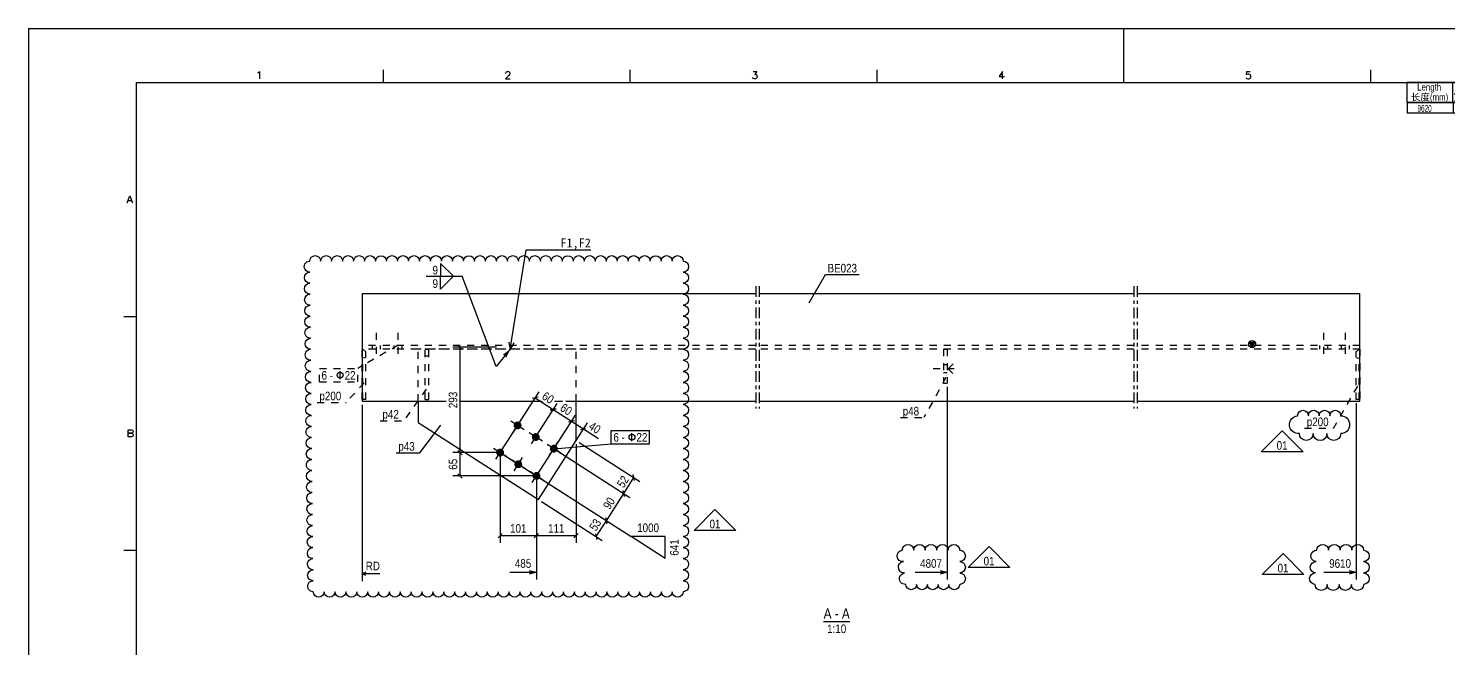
# Model space of a CAD drawing. Header units: millimetres. Extents: x -74 to 521, y -177 to 244.
# Drawn here: x -74 to 321.6, y 71.6 to 244.2 of the extents above; entities that cross this region are included whole.
import ezdxf

# ---------------------------------------------------------------- set-up
doc = ezdxf.new("R2010")
doc.units = ezdxf.units.MM
doc.linetypes.add('DXK_LINE_DOT2', pattern=[3.9198, 1.9599, -1.9599])
doc.linetypes.add('DXK_LINE_DOT3', pattern=[5.9187, 2.979, -0.9799, 0.9799, -0.9799])
doc.layers.add('WELD_LABELS', color=5, linetype='Continuous')
doc.styles.add('Arial Narrow', font='ARIALN.TTF', dxfattribs={"height": 0.2})

# ---------------------------------------------------------------- blocks, each defined once
blk = doc.blocks.new('Unknown-251777438-5465')
at = {"color": 7, "linetype": 'Continuous'}
for p, q in [((-73.96, 244.18), (521.04, 244.18)), ((-73.96, 244.18), (-73.96, -176.53)), ((231.05, 244.18), (231.05, 229.16)), ((-10.03, 231.8), (-9.84, 231.9)), ((-9.84, 231.9), (-9.56, 232.19)), ((-9.56, 232.19), (-9.56, 230.18)), ((24.82, 232.66), (24.82, 229.16)), ((59.87, 231.11), (58.92, 230.16)), ((58.92, 230.16), (60.24, 230.16)), ((59.01, 231.78), (59.11, 231.97)), ((59.01, 231.68), (59.01, 231.78)), ((59.11, 231.97), (59.2, 232.07)), ((59.2, 232.07), (59.39, 232.16)), ((59.39, 232.16), (59.77, 232.16)), ((59.77, 232.16), (59.96, 232.07)), ((60.05, 231.4), (59.87, 231.11)), ((59.96, 232.07), (60.05, 231.97)), ((60.05, 231.97), (60.15, 231.78)), ((60.15, 231.59), (60.05, 231.4)), ((60.15, 231.78), (60.15, 231.59)), ((93.56, 232.66), (93.56, 229.16)), ((127.75, 230.35), (127.65, 230.54)), ((127.85, 230.25), (127.75, 230.35)), ((127.85, 232.16), (128.9, 232.16)), ((128.13, 230.16), (127.85, 230.25)), ((128.42, 230.16), (128.13, 230.16)), ((128.9, 232.16), (128.32, 231.4)), ((128.32, 231.4), (128.61, 231.4)), ((128.71, 230.25), (128.42, 230.16)), ((128.61, 231.4), (128.8, 231.3)), ((128.9, 230.44), (128.71, 230.25)), ((128.8, 231.3), (128.9, 231.21)), ((128.9, 231.21), (128.99, 230.92)), ((128.99, 230.73), (128.9, 230.44)), ((128.99, 230.92), (128.99, 230.73)), ((162.31, 232.66), (162.31, 229.16)), ((197.36, 232.16), (196.4, 230.83)), ((196.4, 230.83), (197.83, 230.83)), ((197.36, 230.16), (197.36, 232.16)), ((265.14, 230.54), (265.24, 230.35)), ((265.24, 231.3), (265.33, 232.16)), ((265.33, 231.4), (265.24, 231.3)), ((265.24, 230.35), (265.33, 230.25)), ((265.33, 232.16), (266.28, 232.16)), ((265.61, 231.49), (265.33, 231.4)), ((265.33, 230.25), (265.61, 230.16)), ((265.9, 231.49), (265.61, 231.49)), ((265.61, 230.16), (265.9, 230.16)), ((266.18, 231.4), (265.9, 231.49)), ((265.9, 230.16), (266.18, 230.25)), ((266.37, 231.21), (266.18, 231.4)), ((266.18, 230.25), (266.37, 230.44)), ((266.47, 230.92), (266.37, 231.21)), ((266.37, 230.44), (266.47, 230.73)), ((266.47, 230.73), (266.47, 230.92)), ((299.8, 232.66), (299.8, 229.16)), ((-43.92, 229.16), (506.01, 229.16)), ((-43.92, 229.16), (-43.92, -161.5)), ((-46.46, 195.6), (-45.7, 197.61)), ((-46.18, 196.27), (-45.22, 196.27)), ((-45.7, 197.61), (-44.93, 195.6)), ((-47.42, 164.04), (-43.92, 164.04)), ((-46.15, 130.49), (-46.15, 132.49)), ((-46.15, 132.49), (-45.29, 132.49)), ((-45.29, 131.54), (-46.15, 131.54)), ((-46.15, 131.54), (-45.29, 131.54)), ((-45.29, 132.49), (-45.01, 132.4)), ((-45.01, 131.63), (-45.29, 131.54)), ((-45.29, 131.54), (-45.01, 131.44)), ((-45.01, 130.58), (-45.29, 130.49)), ((-45.01, 132.4), (-44.91, 132.3)), ((-44.91, 131.73), (-45.01, 131.63)), ((-45.01, 131.44), (-44.91, 131.35)), ((-44.91, 130.68), (-45.01, 130.58)), ((-44.91, 132.3), (-44.82, 132.11)), ((-44.82, 131.92), (-44.91, 131.73)), ((-44.91, 131.35), (-44.82, 131.16)), ((-44.82, 130.87), (-44.91, 130.68)), ((-44.82, 132.11), (-44.82, 131.92)), ((-44.82, 131.16), (-44.82, 130.87)), ((-45.29, 130.49), (-46.15, 130.49)), ((-47.42, 98.94), (-43.92, 98.94))]:
    blk.add_line(p, q, dxfattribs=at)
blk = doc.blocks.new('Unknown-251777438-11 - 2145')
at = {"color": 6, "linetype": 'Continuous'}
blk.add_line((147.51, 79.15), (154.79, 79.15), dxfattribs=at)
at = {"color": 0, "linetype": 'Continuous'}
blk.add_wipeout([(149.7, 79.9), (149.7, 82.9), (147.51, 82.9), (147.51, 79.9)], dxfattribs=at)
blk.add_wipeout([(151.7, 79.9), (151.7, 82.9), (150.6, 82.9), (150.6, 79.9)], dxfattribs=at)
blk.add_wipeout([(154.79, 79.9), (154.79, 82.9), (152.6, 82.9), (152.6, 79.9)], dxfattribs=at)
at = {"color": 6, "linetype": 'Continuous', "style": 'Arial Narrow'}
blk.add_text('-', height=2.86, dxfattribs=at).set_placement((150.6, 79.9))
at = {"color": 0, "linetype": 'Continuous'}
blk.add_wipeout([(153.82, 75.9), (153.82, 78.4), (148.48, 78.4), (148.48, 75.9)], dxfattribs=at)
at = {"color": 6, "linetype": 'Continuous', "style": 'Arial Narrow'}
for s, height, p in [('A', 2.86, (147.51, 79.9)), ('A', 2.86, (152.6, 79.9)), ('1:10', 2.386, (148.48, 75.9))]:
    blk.add_text(s, height=height, dxfattribs=at).set_placement(p)
blk = doc.blocks.new('Part-251777438-2146 - 2145')
at = {"color": 7, "linetype": 'DXK_LINE_DOT2'}
for p, q in [((180.92, 154.93), (180.92, 145.43)), ((180.92, 154.93), (181.92, 154.93)), ((181.92, 154.93), (181.92, 145.43)), ((180.92, 145.43), (181.92, 145.43))]:
    blk.add_line(p, q, dxfattribs=at)
at = {"color": 2, "linetype": 'Continuous'}
for q in [(183.62, 150.83), (183.52, 148.13)]:
    blk.add_line((182.22, 149.43), q, dxfattribs=at)
blk = doc.blocks.new('Part-251777438-2151 - 2145')
at = {"linetype": 'Continuous'}
blk.add_hatch(color=2, dxfattribs=at).paths.add_polyline_path([(266.82, 155.43), (266.02, 156.83), (267.62, 156.83)])
at = {"color": 2, "linetype": 'Continuous'}
for p, q in [((19, 170.43), (19, 140.43)), ((19, 170.43), (128.58, 170.43)), ((129.58, 170.43), (233.86, 170.43)), ((234.86, 170.43), (296.82, 170.43)), ((296.82, 140.43), (296.82, 170.43)), ((266.82, 155.43), (266.02, 156.83)), ((266.02, 156.83), (267.62, 156.83)), ((267.62, 156.83), (266.82, 155.43)), ((19, 140.43), (128.58, 140.43)), ((129.58, 140.43), (233.86, 140.43)), ((234.86, 140.43), (296.82, 140.43))]:
    blk.add_line(p, q, dxfattribs=at)
at = {"color": 4, "linetype": 'DXK_LINE_DOT3'}
for p, q in [((128.58, 172.44), (128.58, 138.43)), ((129.58, 172.44), (129.58, 138.43)), ((233.86, 172.44), (233.86, 138.43)), ((234.86, 172.44), (234.86, 138.43))]:
    blk.add_line(p, q, dxfattribs=at)
at = {"color": 7, "linetype": 'DXK_LINE_DOT2'}
for p, q in [((128.58, 155.93), (19, 155.93)), ((128.58, 154.93), (19, 154.93)), ((233.86, 155.93), (129.58, 155.93)), ((233.86, 154.93), (129.58, 154.93)), ((296.82, 155.93), (234.86, 155.93)), ((296.82, 154.93), (234.86, 154.93))]:
    blk.add_line(p, q, dxfattribs=at)
at = {"color": 2, "linetype": 'Continuous'}
blk.add_circle((266.82, 156.33), 1, dxfattribs=at)
blk = doc.blocks.new('Part-251777438-3555 - 2145')
at = {"color": 7, "linetype": 'DXK_LINE_DOT2'}
for p, q in [((78.58, 154.93), (34.56, 154.93)), ((34.56, 140.43), (34.56, 154.93)), ((78.58, 140.43), (78.58, 154.93))]:
    blk.add_line(p, q, dxfattribs=at)
at = {"color": 2, "linetype": 'Continuous'}
for p, q in [((34.56, 140.43), (34.56, 134.53)), ((78.58, 129.49), (78.58, 140.43)), ((34.56, 134.53), (68.06, 113.07)), ((68.06, 113.07), (78.58, 129.49))]:
    blk.add_line(p, q, dxfattribs=at)
blk = doc.blocks.new('Bolt-251777438-2152 - 2145')
at = {"color": 3, "linetype": 'DXK_LINE_DOT2'}
for p, q in [((181.92, 150.53), (180.92, 150.53)), ((181.92, 150.53), (180.92, 150.53)), ((183.86, 149.43), (177.52, 149.43)), ((183.86, 149.43), (177.52, 149.43)), ((181.92, 148.33), (180.92, 148.33)), ((181.92, 148.33), (180.92, 148.33))]:
    blk.add_line(p, q, dxfattribs=at)
blk = doc.blocks.new('Part-251777438-3554 - 2145')
at = {"color": 7, "linetype": 'DXK_LINE_DOT2'}
for p, q in [((36.56, 140.93), (36.56, 154.93)), ((36.56, 154.93), (37.56, 154.93)), ((37.56, 140.93), (37.56, 154.93)), ((37.56, 152.93), (36.56, 152.93)), ((36.56, 140.93), (37.56, 140.93))]:
    blk.add_line(p, q, dxfattribs=at)
blk = doc.blocks.new('Part-251777438-3556 - 2145')
at = {"color": 7, "linetype": 'DXK_LINE_DOT2'}
for p, q in [((295.82, 154.13), (296.62, 154.93)), ((296.82, 154.93), (296.62, 154.93)), ((296.82, 154.93), (296.82, 140.93)), ((295.82, 140.93), (295.82, 154.13)), ((295.82, 152.58), (296.13, 152.48)), ((296.13, 152.48), (296.62, 152.43)), ((296.62, 140.93), (296.62, 152.43)), ((296.62, 152.43), (296.82, 152.43)), ((296.82, 140.93), (295.82, 140.93))]:
    blk.add_line(p, q, dxfattribs=at)
blk = doc.blocks.new('Part-251777438-3557 - 2145')
at = {"color": 7, "linetype": 'DXK_LINE_DOT2'}
for p, q in [((19.2, 154.93), (19, 154.93)), ((19, 140.93), (19, 154.93)), ((19.2, 154.93), (20, 154.13)), ((19.2, 152.43), (19, 152.43)), ((19.69, 152.48), (19.2, 152.43)), ((19.2, 140.93), (19.2, 152.43)), ((20, 152.58), (19.69, 152.48)), ((20, 140.93), (20, 154.13)), ((20, 140.93), (19, 140.93))]:
    blk.add_line(p, q, dxfattribs=at)
blk = doc.blocks.new('Bolt-251777438-3558 - 2145')
at = {"linetype": 'Continuous'}
for points in [[(61.68, 132.77, -1), (62.87, 134.62, -1)], [(66.73, 129.54, -1), (67.92, 131.39, -1)], [(56.82, 125.19, -1), (58.01, 127.05, -1)], [(71.78, 126.3, -1), (72.97, 128.15, -1)], [(61.88, 121.96, -1), (63.06, 123.81, -1)], [(66.93, 118.72, -1), (68.11, 120.57, -1)]]:
    blk.add_hatch(color=3, dxfattribs=at).paths.add_polyline_path(points)
at = {"color": 3, "linetype": 'Continuous'}
for p, q in [((64.12, 132.51), (60.42, 134.88)), ((61.09, 131.85), (63.46, 135.55)), ((69.18, 129.27), (65.47, 131.65)), ((66.14, 128.61), (68.51, 132.31)), ((59.27, 124.93), (55.56, 127.31)), ((56.23, 124.27), (58.6, 127.97)), ((74.23, 126.04), (70.52, 128.41)), ((71.19, 125.37), (73.56, 129.08)), ((64.32, 121.7), (60.62, 124.07)), ((61.28, 121.03), (63.66, 124.74)), ((69.37, 118.46), (65.67, 120.83)), ((66.33, 117.79), (68.71, 121.5))]:
    blk.add_line(p, q, dxfattribs=at)
blk = doc.blocks.new('Bolt-251777438-3559 - 2145')
at = {"color": 3, "linetype": 'DXK_LINE_DOT2'}
for p, q in [((286.82, 153.59), (286.82, 160.43)), ((286.82, 153.59), (286.82, 160.43)), ((286.82, 153.59), (286.82, 160.43)), ((292.82, 153.59), (292.82, 160.43)), ((292.82, 153.59), (292.82, 160.43)), ((292.82, 153.59), (292.82, 160.43)), ((285.72, 154.93), (285.72, 155.93)), ((285.72, 154.93), (285.72, 155.93)), ((285.72, 154.93), (285.72, 155.93)), ((287.92, 154.93), (287.92, 155.93)), ((287.92, 154.93), (287.92, 155.93)), ((287.92, 154.93), (287.92, 155.93)), ((291.72, 154.93), (291.72, 155.93)), ((291.72, 154.93), (291.72, 155.93)), ((291.72, 154.93), (291.72, 155.93)), ((293.92, 154.93), (293.92, 155.93)), ((293.92, 154.93), (293.92, 155.93)), ((293.92, 154.93), (293.92, 155.93))]:
    blk.add_line(p, q, dxfattribs=at)
blk = doc.blocks.new('Bolt-251777438-3560 - 2145')
at = {"color": 3, "linetype": 'DXK_LINE_DOT2'}
for p, q in [((23, 153.59), (23, 160.43)), ((23, 153.59), (23, 160.43)), ((23, 153.59), (23, 160.43)), ((29, 153.59), (29, 160.43)), ((29, 153.59), (29, 160.43)), ((29, 153.59), (29, 160.43)), ((21.9, 154.93), (21.9, 155.93)), ((21.9, 154.93), (21.9, 155.93)), ((21.9, 154.93), (21.9, 155.93)), ((24.1, 154.93), (24.1, 155.93)), ((24.1, 154.93), (24.1, 155.93)), ((24.1, 154.93), (24.1, 155.93)), ((27.9, 154.93), (27.9, 155.93)), ((27.9, 154.93), (27.9, 155.93)), ((27.9, 154.93), (27.9, 155.93)), ((30.1, 154.93), (30.1, 155.93)), ((30.1, 154.93), (30.1, 155.93)), ((30.1, 154.93), (30.1, 155.93))]:
    blk.add_line(p, q, dxfattribs=at)
blk = doc.blocks.new('Cloud-251777438-5080 - 2145')
at = {"color": 1, "linetype": 'Continuous'}
blk.add_lwpolyline([(4.37, 179.41, -1), (7.43, 179.41, -1), (10.49, 179.41, -1), (13.55, 179.41, -1), (16.61, 179.41, -1), (19.67, 179.41, -1), (22.73, 179.41, -1), (25.78, 179.41, -1), (28.84, 179.41, -1), (31.9, 179.41, -1), (34.96, 179.41, -1), (38.02, 179.41, -1), (41.08, 179.41, -1), (44.14, 179.41, -1), (47.2, 179.41, -1), (50.25, 179.41, -1), (53.31, 179.41, -1), (56.37, 179.41, -1), (59.43, 179.41, -1), (62.49, 179.41, -1), (65.55, 179.41, -1), (68.61, 179.41, -1), (71.67, 179.41, -1), (74.73, 179.41, -1), (77.78, 179.41, -1), (80.84, 179.41, -1), (83.9, 179.41, -1), (86.96, 179.41, -1), (90.02, 179.41, -1), (93.08, 179.41, -1), (96.14, 179.41, -1), (99.2, 179.41, -1), (102.25, 179.41, -1), (105.31, 179.41, -1), (108.37, 179.41, -1), (108.37, 176.34, -1), (108.37, 173.28, -1), (108.37, 170.21, -1), (108.37, 167.14, -1), (108.37, 164.08, -1), (108.37, 161.01, -1), (108.37, 157.94, -1), (108.37, 154.88, -1), (108.37, 151.81, -1), (108.37, 148.74, -1), (108.37, 145.68, -1), (108.37, 142.61, -1), (108.37, 139.54, -1), (108.37, 136.48, -1), (108.37, 133.41, -1), (108.37, 130.34, -1), (108.37, 127.28, -1), (108.37, 124.21, -1), (108.37, 121.14, -1), (108.37, 118.08, -1), (108.37, 115.01, -1), (108.37, 111.94, -1), (108.37, 108.88, -1), (108.37, 105.81, -1), (108.37, 102.74, -1), (108.37, 99.68, -1), (108.37, 96.61, -1), (108.37, 93.54, -1), (108.37, 90.48, -1), (108.37, 87.41, -1), (105.34, 87.41, -1), (102.31, 87.41, -1), (99.28, 87.41, -1), (96.25, 87.41, -1), (93.23, 87.41, -1), (90.2, 87.41, -1), (87.17, 87.41, -1), (84.14, 87.41, -1), (81.11, 87.41, -1), (78.08, 87.41, -1), (75.05, 87.41, -1), (72.02, 87.41, -1), (68.99, 87.41, -1), (65.96, 87.41, -1), (62.93, 87.41, -1), (59.9, 87.41, -1), (56.87, 87.41, -1), (53.84, 87.41, -1), (50.81, 87.41, -1), (47.78, 87.41, -1), (44.75, 87.41, -1), (41.73, 87.41, -1), (38.7, 87.41, -1), (35.67, 87.41, -1), (32.64, 87.41, -1), (29.61, 87.41, -1), (26.58, 87.41, -1), (23.55, 87.41, -1), (20.52, 87.41, -1), (17.49, 87.41, -1), (14.46, 87.41, -1), (11.43, 87.41, -1), (8.4, 87.41, -1), (5.37, 87.41, -1), (5.34, 90.48, -1), (5.31, 93.54, -1), (5.27, 96.61, -1), (5.24, 99.68, -1), (5.21, 102.74, -1), (5.17, 105.81, -1), (5.14, 108.88, -1), (5.11, 111.94, -1), (5.07, 115.01, -1), (5.04, 118.08, -1), (5.01, 121.14, -1), (4.97, 124.21, -1), (4.94, 127.28, -1), (4.91, 130.34, -1), (4.87, 133.41, -1), (4.84, 136.48, -1), (4.81, 139.54, -1), (4.77, 142.61, -1), (4.74, 145.68, -1), (4.71, 148.74, -1), (4.67, 151.81, -1), (4.64, 154.88, -1), (4.61, 157.94, -1), (4.57, 161.01, -1), (4.54, 164.08, -1), (4.51, 167.14, -1), (4.47, 170.21, -1), (4.44, 173.28, -1), (4.41, 176.34, -1), (4.37, 179.41)], format="xyb", close=True, dxfattribs=at)
blk = doc.blocks.new('Cloud-251777438-5087 - 2145')
at = {"color": 1, "linetype": 'Continuous'}
blk.add_lwpolyline([(169.39, 98.96, -1), (172.59, 98.96, -1), (175.79, 98.96, -1), (178.99, 98.96, -1), (182.19, 98.96, -1), (185.39, 98.96, -1), (185.39, 95.79, -1), (185.39, 92.63, -1), (185.39, 89.46, -1), (182.39, 89.46, -1), (179.39, 89.46, -1), (176.39, 89.46, -1), (173.39, 89.46, -1), (170.39, 89.46, -1), (170.06, 92.63, -1), (169.73, 95.79, -1), (169.39, 98.96)], format="xyb", close=True, dxfattribs=at)
blk = doc.blocks.new('Cloud-251777438-5093 - 2145')
at = {"color": 1, "linetype": 'Continuous'}
blk.add_lwpolyline([(279.5, 136.4, -1), (282.5, 136.4, -1), (285.5, 136.4, -1), (288.5, 136.4, -1), (291.5, 136.4, -1), (291.5, 131.4, -1), (287.67, 131.4, -1), (283.83, 131.4, -1), (280, 131.4, -1), (279.5, 136.4)], format="xyb", close=True, dxfattribs=at)
blk = doc.blocks.new('Cloud-251777438-5097 - 2145')
at = {"color": 1, "linetype": 'Continuous'}
blk.add_lwpolyline([(284.86, 98.95, -1), (288.11, 98.95, -1), (291.36, 98.95, -1), (294.61, 98.95, -1), (297.86, 98.95, -1), (297.86, 95.78, -1), (297.86, 92.62, -1), (297.86, 89.45, -1), (294.49, 89.45, -1), (291.11, 89.45, -1), (287.74, 89.45, -1), (284.36, 89.45, -1), (284.53, 92.62, -1), (284.7, 95.78, -1), (284.86, 98.95)], format="xyb", close=True, dxfattribs=at)
blk = doc.blocks.new('StraightDimension-251777438-4219 - 2145')
at = {"color": 7, "linetype": 'Continuous'}
for p, q in [((68.36, 119.11), (88.67, 106.1)), ((68.9, 112.53), (85.84, 101.67)), ((84.16, 102.75), (86.99, 107.17)), ((87.17, 106.35), (86.81, 108)), ((83.98, 103.58), (84.34, 101.92))]:
    blk.add_line(p, q, dxfattribs=at)
at = {"color": 0}
blk.add_wipeout([(86.41, 106.83), (83.47, 108.72), (81.28, 105.31), (84.23, 103.42)], dxfattribs=at)
at = {"color": 4, "style": 'Arial Narrow'}
blk.add_text('53', height=2.386, rotation=57.3531, dxfattribs=at).set_placement((84.08, 104.11))
blk = doc.blocks.new('StraightDimension-251777438-4062 - 2145')
at = {"color": 7, "linetype": 'Continuous'}
for p, q in [((78.58, 128.49), (78.58, 101.03)), ((67.52, 118.65), (67.52, 101.03)), ((68.12, 103.63), (66.92, 102.43)), ((67.52, 103.03), (78.58, 103.03)), ((77.98, 102.43), (79.18, 103.63))]:
    blk.add_line(p, q, dxfattribs=at)
at = {"color": 0}
blk.add_wipeout([(75.83, 103.33), (75.83, 106.83), (70.26, 106.83), (70.26, 103.33)], dxfattribs=at)
at = {"color": 4, "style": 'Arial Narrow'}
blk.add_text('111', height=2.386, dxfattribs=at).set_placement((70.76, 103.83))
blk = doc.blocks.new('StraightDimension-251777438-4082 - 2145')
at = {"color": 7, "linetype": 'Continuous'}
for p, q in [((46.87, 125.52), (45.67, 126.72)), ((56.42, 126.12), (44.22, 126.12)), ((46.27, 119.65), (46.27, 126.12)), ((66.52, 119.65), (44.22, 119.65)), ((45.67, 120.25), (46.87, 119.05))]:
    blk.add_line(p, q, dxfattribs=at)
at = {"color": 0}
blk.add_wipeout([(45.97, 124.91), (42.47, 124.91), (42.47, 120.86), (45.97, 120.86)], dxfattribs=at)
at = {"color": 4, "style": 'Arial Narrow'}
blk.add_text('65', height=2.386, rotation=90.0002, dxfattribs=at).set_placement((45.47, 121.36))
blk = doc.blocks.new('StraightDimension-251777438-4122 - 2145')
at = {"color": 7, "linetype": 'Continuous'}
for p, q in [((67.86, 131.3), (73.32, 139.82)), ((68.06, 120.49), (78.37, 136.58)), ((73.04, 138.27), (71.38, 137.91)), ((72.21, 138.09), (77.26, 134.85)), ((76.44, 134.67), (78.09, 135.04))]:
    blk.add_line(p, q, dxfattribs=at)
at = {"color": 0}
blk.add_wipeout([(76.6, 135.63), (78.49, 138.58), (75.08, 140.76), (73.2, 137.82)], dxfattribs=at)
at = {"color": 4, "style": 'Arial Narrow'}
blk.add_text('60', height=2.386, rotation=-32.6471, dxfattribs=at).set_placement((73.89, 137.97))
blk = doc.blocks.new('StraightDimension-251777438-3985 - 2145')
at = {"color": 7, "linetype": 'Continuous'}
for p, q in [((67.52, 118.65), (67.52, 90.83)), ((60.08, 92.83), (67.52, 92.83)), ((65.52, 93.33), (67.52, 92.83)), ((67.52, 92.83), (65.52, 92.33))]:
    blk.add_line(p, q, dxfattribs=at)
at = {"color": 0, "linetype": 'Continuous'}
blk.add_wipeout([(24.45, 92.88), (24.45, 96.38), (19.49, 96.38), (19.49, 92.88)], dxfattribs=at)
at = {"color": 7, "linetype": 'Continuous'}
for p, q in [((19, 139.43), (19, 90.38)), ((20, 92.88), (19, 92.38)), ((20, 91.88), (19, 92.38)), ((23.95, 92.38), (19, 92.38))]:
    blk.add_line(p, q, dxfattribs=at)
at = {"color": 4, "linetype": 'Continuous', "style": 'Arial Narrow'}
blk.add_text('RD', height=2.386, dxfattribs=at).set_placement((19.99, 93.38))
at = {"color": 0}
blk.add_wipeout([(66.58, 93.58), (66.58, 97.08), (61.01, 97.08), (61.01, 93.58)], dxfattribs=at)
at = {"color": 4, "style": 'Arial Narrow'}
blk.add_text('485', height=2.386, dxfattribs=at).set_placement((61.51, 94.08))
blk = doc.blocks.new('StraightDimension-251777438-3983 - 2145')
at = {"color": 7, "linetype": 'Continuous'}
for p, q in [((295.82, 139.93), (295.82, 90.83)), ((286.85, 92.83), (295.82, 92.83)), ((293.82, 93.33), (295.82, 92.83)), ((295.82, 92.83), (293.82, 92.33))]:
    blk.add_line(p, q, dxfattribs=at)
at = {"color": 0}
blk.add_wipeout([(294.88, 93.58), (294.88, 97.08), (287.79, 97.08), (287.79, 93.58)], dxfattribs=at)
at = {"color": 4, "style": 'Arial Narrow'}
blk.add_text('9610', height=2.386, dxfattribs=at).set_placement((288.29, 94.08))
blk = doc.blocks.new('AngleDimension-251777438-4245 - 2145')
at = {"color": 7, "linetype": 'Continuous'}
for p, q in [((58.26, 125.58), (93.89, 102.76)), ((103.36, 102.76), (93.89, 102.76)), ((103.36, 96.69), (93.89, 102.76)), ((103.36, 96.69), (103.36, 102.76))]:
    blk.add_line(p, q, dxfattribs=at)
at = {"color": 0}
blk.add_wipeout([(107.61, 102.51), (104.11, 102.51), (104.11, 96.94), (107.61, 96.94)], dxfattribs=at)
at = {"color": 4, "style": 'Arial Narrow'}
blk.add_text('641', height=2.386, rotation=90.0002, dxfattribs=at).set_placement((107.11, 97.44))
at = {"color": 0}
blk.add_wipeout([(102.17, 103.51), (102.17, 107.01), (95.08, 107.01), (95.08, 103.51)], dxfattribs=at)
at = {"color": 4, "style": 'Arial Narrow'}
blk.add_text('1000', height=2.386, dxfattribs=at).set_placement((95.58, 104.01))
blk = doc.blocks.new('StraightDimension-251777438-3984 - 2145')
at = {"color": 7, "linetype": 'Continuous'}
for p, q in [((181.92, 144.43), (181.92, 90.83)), ((172.95, 92.83), (181.92, 92.83)), ((179.92, 93.33), (181.92, 92.83)), ((181.92, 92.83), (179.92, 92.33))]:
    blk.add_line(p, q, dxfattribs=at)
at = {"color": 0}
blk.add_wipeout([(180.98, 93.58), (180.98, 97.08), (173.88, 97.08), (173.88, 93.58)], dxfattribs=at)
at = {"color": 4, "style": 'Arial Narrow'}
blk.add_text('4807', height=2.386, dxfattribs=at).set_placement((174.38, 94.08))
blk = doc.blocks.new('StraightDimension-251777438-4063 - 2145')
at = {"color": 7, "linetype": 'Continuous'}
for p, q in [((57.42, 125.12), (57.42, 101.03)), ((67.52, 118.65), (67.52, 101.03)), ((58.02, 103.63), (56.82, 102.43)), ((57.42, 103.03), (67.52, 103.03)), ((66.92, 102.43), (68.12, 103.63))]:
    blk.add_line(p, q, dxfattribs=at)
at = {"color": 0}
blk.add_wipeout([(65.25, 103.33), (65.25, 106.83), (59.68, 106.83), (59.68, 103.33)], dxfattribs=at)
at = {"color": 4, "style": 'Arial Narrow'}
blk.add_text('101', height=2.386, dxfattribs=at).set_placement((60.18, 103.83))
blk = doc.blocks.new('StraightDimension-251777438-4081 - 2145')
at = {"color": 7, "linetype": 'Continuous'}
for p, q in [((56.42, 155.43), (44.22, 155.43)), ((46.87, 154.83), (45.67, 156.03)), ((46.27, 126.12), (46.27, 155.43)), ((45.67, 126.72), (46.87, 125.52)), ((56.42, 126.12), (44.22, 126.12))]:
    blk.add_line(p, q, dxfattribs=at)
at = {"color": 0}
blk.add_wipeout([(45.97, 143.56), (42.47, 143.56), (42.47, 137.99), (45.97, 137.99)], dxfattribs=at)
at = {"color": 4, "style": 'Arial Narrow'}
blk.add_text('293', height=2.386, rotation=90.0002, dxfattribs=at).set_placement((45.47, 138.49))
blk = doc.blocks.new('StraightDimension-251777438-4121 - 2145')
at = {"color": 7, "linetype": 'Continuous'}
for p, q in [((68.06, 120.49), (78.37, 136.58)), ((76.44, 134.67), (78.09, 135.04)), ((77.26, 134.85), (80.63, 132.7)), ((76.28, 125.91), (81.74, 134.42)), ((81.46, 132.88), (79.8, 132.51))]:
    blk.add_line(p, q, dxfattribs=at)
at = {"color": 0}
blk.add_wipeout([(84.57, 130.53), (86.46, 133.48), (83.05, 135.66), (81.16, 132.71)], dxfattribs=at)
at = {"color": 7, "linetype": 'Continuous'}
blk.add_line((80.63, 132.7), (84.78, 130.04), dxfattribs=at)
blk.add_line((80.63, 132.7), (84.78, 130.04), dxfattribs=at)
at = {"color": 4, "style": 'Arial Narrow'}
blk.add_text('40', height=2.386, rotation=-32.6471, dxfattribs=at).set_placement((81.85, 132.86))
blk = doc.blocks.new('StraightDimension-251777438-4123 - 2145')
at = {"color": 7, "linetype": 'Continuous'}
for p, q in [((57.96, 126.96), (68.27, 143.05)), ((67.99, 141.51), (66.33, 141.15)), ((67.16, 141.33), (72.21, 138.09)), ((67.86, 131.3), (73.32, 139.82)), ((71.38, 137.91), (73.04, 138.27))]:
    blk.add_line(p, q, dxfattribs=at)
at = {"color": 0}
blk.add_wipeout([(71.55, 138.87), (73.44, 141.82), (70.03, 144), (68.14, 141.05)], dxfattribs=at)
at = {"color": 4, "style": 'Arial Narrow'}
blk.add_text('60', height=2.386, rotation=-32.6471, dxfattribs=at).set_placement((68.83, 141.2))
blk = doc.blocks.new('StraightDimension-251777438-4217 - 2145')
at = {"color": 7, "linetype": 'Continuous'}
for p, q in [((73.22, 126.69), (93.53, 113.67)), ((79.42, 128.95), (96.36, 118.09)), ((91.85, 114.75), (94.68, 119.17)), ((94.86, 118.34), (94.5, 120)), ((91.66, 115.58), (92.03, 113.92))]:
    blk.add_line(p, q, dxfattribs=at)
at = {"color": 0}
blk.add_wipeout([(94.1, 118.83), (91.15, 120.72), (88.97, 117.31), (91.92, 115.42)], dxfattribs=at)
at = {"color": 4, "style": 'Arial Narrow'}
blk.add_text('52', height=2.386, rotation=57.3531, dxfattribs=at).set_placement((91.77, 116.11))
blk = doc.blocks.new('StraightDimension-251777438-4218 - 2145')
at = {"color": 7, "linetype": 'Continuous'}
for p, q in [((73.22, 126.69), (93.53, 113.67)), ((68.36, 119.11), (88.67, 106.1)), ((86.99, 107.17), (91.85, 114.75)), ((92.03, 113.92), (91.66, 115.58)), ((86.81, 108), (87.17, 106.35))]:
    blk.add_line(p, q, dxfattribs=at)
at = {"color": 0}
blk.add_wipeout([(90.26, 112.83), (87.31, 114.72), (85.13, 111.31), (88.07, 109.42)], dxfattribs=at)
at = {"color": 4, "style": 'Arial Narrow'}
blk.add_text('90', height=2.386, rotation=57.3531, dxfattribs=at).set_placement((87.92, 110.11))
blk = doc.blocks.new('Unknown-251777438-5464')
at = {"color": 7, "linetype": 'Continuous'}
for p, q in [((310.02, 223.57), (310.02, 229.15)), ((343.05, 229.15), (310.02, 229.15)), ((322.73, 223.57), (322.73, 229.15)), ((332.51, 223.57), (332.51, 229.15)), ((343.05, 223.57), (343.05, 229.15)), ((343.05, 223.57), (310.02, 223.57)), ((310.02, 223.55), (343.05, 223.55)), ((310.02, 223.55), (310.02, 220.55)), ((322.78, 223.55), (322.78, 220.55)), ((332.51, 223.55), (332.51, 220.55)), ((343.05, 223.55), (343.05, 220.55)), ((343.05, 220.55), (310.02, 220.55))]:
    blk.add_line(p, q, dxfattribs=at)
at = {"color": 3, "style": 'Arial Narrow'}
for s, p in [('长度(mm)', (311.01, 224.11)), ('Length', (312.79, 226.9))]:
    blk.add_text(s, height=1.909, dxfattribs=at).set_placement(p)
at = {"color": 3, "linetype": 'Continuous', "style": 'Arial Narrow'}
for s, width, p in [('宽度(mm)', 0.9, (322.9, 224.12)), ('Width', 0.7, (325.08, 226.75)), ('高度(mm)', 0.9, (332.99, 224.22)), ('Height', 0.7, (335.19, 226.92)), ('9620', 0.65, (312.9, 220.98)), ('574', 0.65, (326.69, 220.88)), ('300', 0.65, (334.33, 220.99))]:
    blk.add_text(s, height=1.909, dxfattribs=dict(at, width=width)).set_placement(p)
blk = doc.blocks.new('Text-251777438-5091 - 2145')
at = {"color": 0, "linetype": 'Continuous'}
blk.add_wipeout([(195.1, 94.73), (195.1, 97.23), (192.06, 97.23), (192.06, 94.73)], dxfattribs=at)
at = {"color": 1, "linetype": 'Continuous'}
for p, q in [((187.76, 94.13), (193.58, 99.95)), ((193.58, 99.95), (199.4, 94.13)), ((199.4, 94.13), (187.76, 94.13))]:
    blk.add_line(p, q, dxfattribs=at)
at = {"color": 1, "linetype": 'Continuous', "style": 'Arial Narrow'}
blk.add_text('01', height=2.386, dxfattribs=at).set_placement((192.06, 94.73))
blk = doc.blocks.new('Mark-251777438-2198 - 2145')
at = {"color": 0}
blk.add_wipeout([(174.1, 136.47), (174.1, 138.97), (169.53, 138.97), (169.53, 136.47)], dxfattribs=at)
blk.add_wipeout([(174.1, 136.47), (174.1, 138.97), (169.53, 138.97), (169.53, 136.47)], dxfattribs=at)
at = {"color": 7, "linetype": 'DXK_LINE_DOT2'}
for p in [(181.52, 147.04), (168.93, 135.87)]:
    blk.add_line(p, (175.45, 135.87), dxfattribs=at)
at = {"color": 3, "style": 'Arial Narrow'}
blk.add_text('p48', height=2.386, dxfattribs=at).set_placement((169.53, 136.47))
blk = doc.blocks.new('Text-251777438-5329 - 2145')
at = {"color": 0, "linetype": 'Continuous'}
blk.add_wipeout([(118.76, 105.06), (118.76, 107.56), (115.72, 107.56), (115.72, 105.06)], dxfattribs=at)
at = {"color": 1, "linetype": 'Continuous'}
for p, q in [((111.42, 104.46), (117.24, 110.28)), ((117.24, 110.28), (123.06, 104.46)), ((123.06, 104.46), (111.42, 104.46))]:
    blk.add_line(p, q, dxfattribs=at)
at = {"color": 1, "linetype": 'Continuous', "style": 'Arial Narrow'}
blk.add_text('01', height=2.386, dxfattribs=at).set_placement((115.72, 105.06))
blk = doc.blocks.new('Mark-251777438-2213 - 2145')
at = {"color": 0}
blk.add_wipeout([(156.81, 176.26), (156.81, 178.76), (148.59, 178.76), (148.59, 176.26)], dxfattribs=at)
blk.add_wipeout([(156.81, 176.26), (156.81, 178.76), (148.59, 178.76), (148.59, 176.26)], dxfattribs=at)
at = {"color": 7, "linetype": 'Continuous'}
for p, q in [((143.43, 167.79), (147.99, 175.66)), ((147.99, 175.66), (157.41, 175.66))]:
    blk.add_line(p, q, dxfattribs=at)
at = {"color": 3, "style": 'Arial Narrow'}
blk.add_text('BE023', height=2.386, dxfattribs=at).set_placement((148.59, 176.26))
blk = doc.blocks.new('Mark-251777438-4016 - 2145')
at = {"color": 0}
blk.add_wipeout([(13.17, 140.69), (13.17, 143.19), (7.08, 143.19), (7.08, 140.69)], dxfattribs=at)
blk.add_wipeout([(13.17, 140.69), (13.17, 143.19), (7.08, 143.19), (7.08, 140.69)], dxfattribs=at)
at = {"color": 7, "linetype": 'DXK_LINE_DOT2'}
for p in [(19.57, 145.55), (6.48, 140.09)]:
    blk.add_line(p, (14.52, 140.09), dxfattribs=at)
at = {"color": 3, "style": 'Arial Narrow'}
blk.add_text('p200', height=2.386, dxfattribs=at).set_placement((7.08, 140.69))
blk = doc.blocks.new('Mark-251777438-4039 - 2145')
at = {"color": 0}
blk.add_wipeout([(29.2, 135.59), (29.2, 138.09), (24.63, 138.09), (24.63, 135.59)], dxfattribs=at)
blk.add_wipeout([(29.2, 135.59), (29.2, 138.09), (24.63, 138.09), (24.63, 135.59)], dxfattribs=at)
at = {"color": 7, "linetype": 'DXK_LINE_DOT2'}
for p in [(36.79, 143.76), (24.03, 134.99)]:
    blk.add_line(p, (30.55, 134.99), dxfattribs=at)
at = {"color": 3, "style": 'Arial Narrow'}
blk.add_text('p42', height=2.386, dxfattribs=at).set_placement((24.63, 135.59))
blk = doc.blocks.new('Text-251777438-5102 - 2145')
at = {"color": 0, "linetype": 'Continuous'}
blk.add_wipeout([(276.71, 126.93), (276.71, 129.43), (273.67, 129.43), (273.67, 126.93)], dxfattribs=at)
at = {"color": 1, "linetype": 'Continuous'}
for p, q in [((269.37, 126.33), (275.19, 132.16)), ((275.19, 132.16), (281.01, 126.33)), ((281.01, 126.33), (269.37, 126.33))]:
    blk.add_line(p, q, dxfattribs=at)
at = {"color": 1, "linetype": 'Continuous', "style": 'Arial Narrow'}
blk.add_text('01', height=2.386, dxfattribs=at).set_placement((273.67, 126.93))
blk = doc.blocks.new('Mark-251777438-4259 - 2145')
at = {"color": 0}
blk.add_wipeout([(90.47, 129.18), (90.47, 131.68), (88.95, 131.68), (88.95, 129.18)], dxfattribs=at)
blk.add_wipeout([(90.47, 129.18), (90.47, 131.68), (88.95, 131.68), (88.95, 129.18)], dxfattribs=at)
at = {"color": 7, "linetype": 'Continuous'}
for p, q in [((88.35, 128.58), (88.35, 132.28)), ((72.38, 127.22), (88.35, 128.58))]:
    blk.add_line(p, q, dxfattribs=at)
at = {"color": 0}
blk.add_wipeout([(92.13, 129.18), (92.13, 131.68), (91.22, 131.68), (91.22, 129.18)], dxfattribs=at)
blk.add_wipeout([(92.13, 129.18), (92.13, 131.68), (91.22, 131.68), (91.22, 129.18)], dxfattribs=at)
at = {"color": 3, "style": 'Arial Narrow'}
blk.add_text('6', height=2.39, dxfattribs=at).set_placement((88.95, 129.18))
at = {"color": 0}
blk.add_wipeout([(95.38, 129.18), (95.38, 131.68), (92.88, 131.68), (92.88, 129.18)], dxfattribs=at)
at = {"color": 3, "style": 'Arial Narrow'}
blk.add_text('-', height=2.39, dxfattribs=at).set_placement((91.22, 129.18))
at = {"color": 0}
blk.add_wipeout([(98.43, 129.18), (98.43, 131.68), (95.38, 131.68), (95.38, 129.18)], dxfattribs=at)
blk.add_wipeout([(98.43, 129.18), (98.43, 131.68), (95.38, 131.68), (95.38, 129.18)], dxfattribs=at)
at = {"color": 7, "linetype": 'Continuous'}
for p, q in [((88.35, 132.28), (99.03, 132.28)), ((99.03, 128.58), (99.03, 132.28)), ((88.35, 128.58), (99.03, 128.58))]:
    blk.add_line(p, q, dxfattribs=at)
at = {"color": 3, "linetype": 'Continuous'}
blk.add_line((94.13, 129.3), (94.13, 131.49), dxfattribs=at)
blk.add_circle((94.13, 130.43), 0.812, dxfattribs=at)
at = {"color": 3, "style": 'Arial Narrow'}
blk.add_text('22', height=2.386, dxfattribs=at).set_placement((95.38, 129.18))
blk = doc.blocks.new('Mark-251777438-4263 - 2145')
at = {"color": 0}
blk.add_wipeout([(33.64, 126.66), (33.64, 129.16), (29.07, 129.16), (29.07, 126.66)], dxfattribs=at)
blk.add_wipeout([(33.64, 126.66), (33.64, 129.16), (29.07, 129.16), (29.07, 126.66)], dxfattribs=at)
at = {"color": 7, "linetype": 'Continuous'}
for p in [(40.79, 133.74), (28.47, 126.06)]:
    blk.add_line(p, (34.99, 126.06), dxfattribs=at)
at = {"color": 3, "style": 'Arial Narrow'}
blk.add_text('p43', height=2.386, dxfattribs=at).set_placement((29.07, 126.66))
blk = doc.blocks.new('WeldMark-251777438-4289 - 2145')
at = {"linetype": 'Continuous'}
blk.add_hatch(color=3, dxfattribs=at).paths.add_polyline_path([(58.18, 153.39), (60.25, 154.93), (59.15, 152.6)])
at = {"color": 3, "linetype": 'Continuous'}
for p, q in [((56.33, 150.13), (46.86, 175.22)), ((60.25, 154.93), (56.33, 150.13))]:
    blk.add_line(p, q, dxfattribs=at)
at = {"color": 0}
blk.add_wipeout([(40.31, 175.52), (40.31, 178.42), (38.38, 178.42), (38.38, 175.52)], dxfattribs=at)
at = {"color": 3, "linetype": 'Continuous'}
for p, q in [((44.39, 175.22), (40.82, 178.79)), ((40.82, 178.79), (40.82, 175.22)), ((40.82, 175.22), (44.39, 175.22))]:
    blk.add_line(p, q, dxfattribs=at)
at = {"color": 0, "linetype": 'Continuous'}
blk.add_wipeout([(40.31, 171.77), (40.31, 174.67), (38.38, 174.67), (38.38, 171.77)], dxfattribs=at)
at = {"color": 3, "linetype": 'Continuous'}
for p, q in [((36.83, 175.22), (46.86, 175.22)), ((40.82, 175.22), (44.39, 175.22)), ((44.39, 175.22), (40.82, 171.65)), ((40.82, 171.65), (40.82, 175.22))]:
    blk.add_line(p, q, dxfattribs=at)
at = {"color": 3, "style": 'Arial Narrow'}
blk.add_text('9', height=2.39, dxfattribs=at).set_placement((38.58, 175.72))
at = {"color": 3, "linetype": 'Continuous', "style": 'Arial Narrow'}
blk.add_text('9', height=2.39, dxfattribs=at).set_placement((38.58, 171.97))
blk = doc.blocks.new('Mark-251777438-4808 - 2145')
at = {"color": 0}
blk.add_wipeout([(288.14, 133.49), (288.14, 135.99), (282.05, 135.99), (282.05, 133.49)], dxfattribs=at)
blk.add_wipeout([(288.14, 133.49), (288.14, 135.99), (282.05, 135.99), (282.05, 133.49)], dxfattribs=at)
at = {"color": 7, "linetype": 'DXK_LINE_DOT2'}
for p in [(296.15, 144.66), (281.45, 132.89)]:
    blk.add_line(p, (289.49, 132.89), dxfattribs=at)
at = {"color": 3, "style": 'Arial Narrow'}
blk.add_text('p200', height=2.386, dxfattribs=at).set_placement((282.05, 133.49))
blk = doc.blocks.new('Text-251777438-5101 - 2145')
at = {"color": 0, "linetype": 'Continuous'}
blk.add_wipeout([(276.96, 92.79), (276.96, 95.29), (273.92, 95.29), (273.92, 92.79)], dxfattribs=at)
at = {"color": 1, "linetype": 'Continuous'}
for p, q in [((269.62, 92.19), (275.44, 98.01)), ((275.44, 98.01), (281.26, 92.19)), ((281.26, 92.19), (269.62, 92.19))]:
    blk.add_line(p, q, dxfattribs=at)
at = {"color": 1, "linetype": 'Continuous', "style": 'Arial Narrow'}
blk.add_text('01', height=2.386, dxfattribs=at).set_placement((273.92, 92.79))
blk = doc.blocks.new('Mark-251777438-5496 - 2145')
at = {"color": 0}
blk.add_wipeout([(9.19, 146.43), (9.19, 148.93), (7.66, 148.93), (7.66, 146.43)], dxfattribs=at)
blk.add_wipeout([(9.19, 146.43), (9.19, 148.93), (7.66, 148.93), (7.66, 146.43)], dxfattribs=at)
at = {"color": 7, "linetype": 'DXK_LINE_DOT2'}
blk.add_line((7.06, 145.83), (7.06, 149.53), dxfattribs=at)
at = {"color": 0}
blk.add_wipeout([(10.85, 146.43), (10.85, 148.93), (9.94, 148.93), (9.94, 146.43)], dxfattribs=at)
blk.add_wipeout([(10.85, 146.43), (10.85, 148.93), (9.94, 148.93), (9.94, 146.43)], dxfattribs=at)
at = {"color": 3, "style": 'Arial Narrow'}
blk.add_text('6', height=2.39, dxfattribs=at).set_placement((7.66, 146.43))
at = {"color": 0}
blk.add_wipeout([(14.1, 146.43), (14.1, 148.93), (11.6, 148.93), (11.6, 146.43)], dxfattribs=at)
at = {"color": 3, "style": 'Arial Narrow'}
blk.add_text('-', height=2.39, dxfattribs=at).set_placement((9.94, 146.43))
at = {"color": 0}
blk.add_wipeout([(17.14, 146.43), (17.14, 148.93), (14.1, 148.93), (14.1, 146.43)], dxfattribs=at)
blk.add_wipeout([(17.14, 146.43), (17.14, 148.93), (14.1, 148.93), (14.1, 146.43)], dxfattribs=at)
at = {"color": 7, "linetype": 'DXK_LINE_DOT2'}
for p, q in [((29, 156.03), (17.74, 149.53)), ((7.06, 149.53), (17.74, 149.53)), ((17.74, 145.83), (17.74, 149.53)), ((7.06, 145.83), (17.74, 145.83))]:
    blk.add_line(p, q, dxfattribs=at)
at = {"color": 3, "linetype": 'Continuous'}
blk.add_line((12.85, 146.56), (12.85, 148.75), dxfattribs=at)
blk.add_circle((12.85, 147.68), 0.812, dxfattribs=at)
at = {"color": 3, "style": 'Arial Narrow'}
blk.add_text('22', height=2.386, dxfattribs=at).set_placement((14.1, 146.43))

msp = doc.modelspace()

# ---------------------------------------------------------------- linework, layer by layer
at = {"layer": 'WELD_LABELS', "color": 5}
msp.add_line((64.68, 182.58), (82.68, 182.58), dxfattribs=at)

# ---------------------------------------------------------------- block references
for name in ['Unknown-251777438-5465', 'Unknown-251777438-5464', 'Cloud-251777438-5080 - 2145', 'Part-251777438-2151 - 2145', 'Bolt-251777438-3560 - 2145', 'Bolt-251777438-3559 - 2145', 'Part-251777438-3557 - 2145', 'Part-251777438-3555 - 2145', 'Part-251777438-3554 - 2145', 'Part-251777438-2146 - 2145', 'Part-251777438-3556 - 2145', 'Bolt-251777438-2152 - 2145', 'Bolt-251777438-3558 - 2145', 'Cloud-251777438-5093 - 2145', 'Cloud-251777438-5087 - 2145', 'Cloud-251777438-5097 - 2145']:
    msp.add_blockref(name, (0, 0))

# ---------------------------------------------------------------- texts
at = {"layer": 'WELD_LABELS', "color": 5, "insert": (82.68, 182.58), "char_height": 2.5, "attachment_point": 9}
msp.add_mtext('F1,F2', dxfattribs=at)

# ---------------------------------------------------------------- next in the draw order: block references
for name in ['Mark-251777438-2213 - 2145', 'StraightDimension-251777438-3984 - 2145', 'StraightDimension-251777438-3983 - 2145', 'Text-251777438-5102 - 2145', 'StraightDimension-251777438-4219 - 2145', 'Text-251777438-5329 - 2145', 'Text-251777438-5091 - 2145', 'Text-251777438-5101 - 2145', 'Unknown-251777438-11 - 2145']:
    msp.add_blockref(name, (0, 0))

# ---------------------------------------------------------------- next in the draw order: block references
for name in ['Mark-251777438-2198 - 2145', 'Mark-251777438-4808 - 2145', 'StraightDimension-251777438-4062 - 2145']:
    msp.add_blockref(name, (0, 0))

# ---------------------------------------------------------------- next in the draw order: block references
msp.add_blockref('StraightDimension-251777438-4082 - 2145', (0, 0))

# ---------------------------------------------------------------- next in the draw order: block references
msp.add_blockref('StraightDimension-251777438-4122 - 2145', (0, 0))

# ---------------------------------------------------------------- next in the draw order: block references
msp.add_blockref('StraightDimension-251777438-3985 - 2145', (0, 0))

# ---------------------------------------------------------------- next in the draw order: block references
for name in ['Mark-251777438-4016 - 2145', 'Mark-251777438-4039 - 2145', 'AngleDimension-251777438-4245 - 2145']:
    msp.add_blockref(name, (0, 0))

# ---------------------------------------------------------------- next in the draw order: block references
for name in ['Mark-251777438-5496 - 2145', 'StraightDimension-251777438-4063 - 2145']:
    msp.add_blockref(name, (0, 0))

# ---------------------------------------------------------------- next in the draw order: block references
for name in ['StraightDimension-251777438-4081 - 2145', 'StraightDimension-251777438-4121 - 2145']:
    msp.add_blockref(name, (0, 0))

# ---------------------------------------------------------------- next in the draw order: block references
for name in ['WeldMark-251777438-4289 - 2145', 'StraightDimension-251777438-4123 - 2145', 'Mark-251777438-4263 - 2145']:
    msp.add_blockref(name, (0, 0))

# ---------------------------------------------------------------- next in the draw order: linework, layer by layer
at = {"layer": 'WELD_LABELS', "color": 5}
for p, q in [((60.25, 154.93), (64.68, 182.58)), ((59.87, 156.9), (60.25, 154.93)), ((61.22, 156.68), (60.25, 154.93))]:
    msp.add_line(p, q, dxfattribs=at)

# ---------------------------------------------------------------- next in the draw order: block references
msp.add_blockref('StraightDimension-251777438-4217 - 2145', (0, 0))

# ---------------------------------------------------------------- next in the draw order: block references
msp.add_blockref('StraightDimension-251777438-4218 - 2145', (0, 0))

# ---------------------------------------------------------------- next in the draw order: block references
msp.add_blockref('Mark-251777438-4259 - 2145', (0, 0))

doc.saveas('drawing.dxf')
